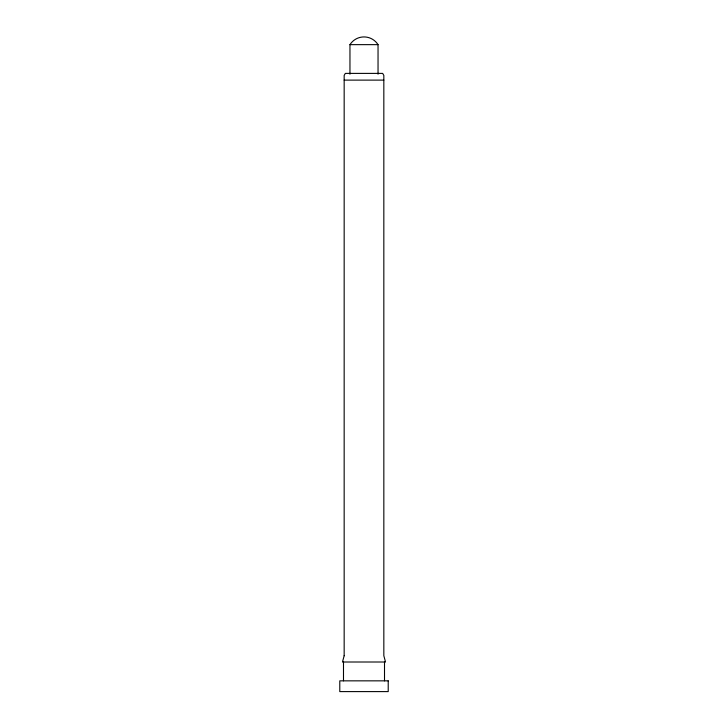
<?xml version="1.0" encoding="UTF-8"?>
<svg xmlns="http://www.w3.org/2000/svg" width="728" height="728" viewBox="0 0 728 728"><rect width="100%" height="100%" fill="white"/><g stroke="black" fill="none" stroke-linecap="round" stroke-linejoin="round"><path stroke-width="1.09" d="M349.959 74.201L349.959 44.645C356.602 34.362 371.398 34.362 378.041 44.645L378.041 74.201M349.959 44.645L378.041 44.645M344.162 80.116L383.838 80.116M384.511 662.007L384.511 680.844M343.489 662.007L343.489 680.844M344.162 655.737L342.479 662.007L385.522 662.007L383.838 655.737L383.829 75.412L382.664 73.392L345.336 73.392L344.171 75.412L344.162 655.737M388.215 680.844L339.785 680.844L339.785 691.6L388.215 691.6L388.215 680.844"/></g></svg>
